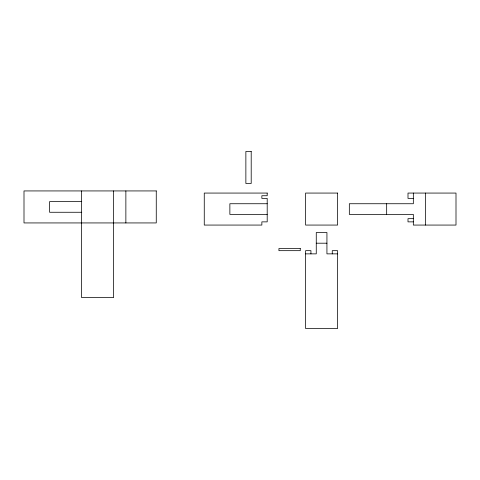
<?xml version="1.0" encoding="UTF-8"?>
<svg xmlns="http://www.w3.org/2000/svg" width="480" height="480" viewBox="0 0 480 480"><rect width="100%" height="100%" fill="white"/><g stroke="black" fill="none" stroke-linecap="round" stroke-linejoin="round"><path stroke-width="0.72" d="M413.334 198.402L408 198.402L408 193.068L456 193.068L456 225.066L413.334 225.066L413.334 214.398L349.332 214.398L349.332 203.736L413.334 203.736L413.334 193.068M81.75 201.6L49.602 201.6L49.602 212.268L81.75 212.268M267.198 203.736L229.866 203.736L229.866 214.398L267.198 214.398M413.334 218.664L408 218.664L408 221.868L413.334 221.868M316.266 243.198L326.934 243.198M305.598 253.866L316.266 253.866L316.266 232.536L326.934 232.536L326.934 253.866L337.602 253.866M425.598 193.068L425.598 225.066M386.664 203.736L386.664 214.398M332.268 253.866L332.268 250.668L337.602 250.668L337.602 328.536L305.598 328.536L305.598 250.668L310.932 250.668L310.932 253.866M125.868 190.932L125.868 222.936M113.598 190.932L113.598 297.6L81.6 297.6L81.6 190.932M251.202 151.464L245.868 151.464L245.868 183.468L251.202 183.468L251.202 151.464M156.264 190.932L24 190.932L24 222.936L156.264 222.936L156.264 190.932M267.198 193.068L204.264 193.068L204.264 225.066L261.864 225.066L261.864 221.868L267.198 221.868L267.198 198.402L261.864 198.402L261.864 195.732L267.198 195.732L267.198 193.068M337.602 193.068L305.598 193.068L305.598 225.066L337.602 225.066L337.602 193.068M300.264 248.532L278.934 248.532L278.934 250.668L300.264 250.668L300.264 248.532"/></g></svg>
